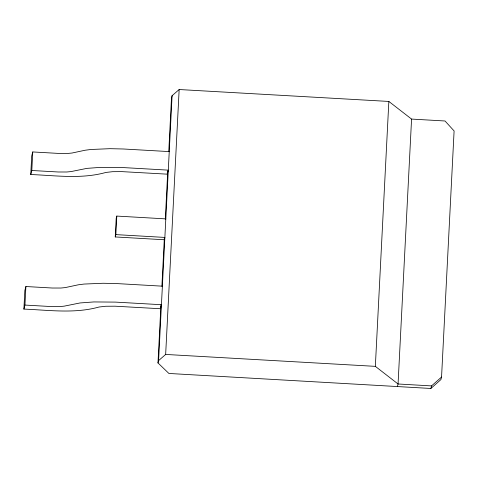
<?xml version="1.0" encoding="UTF-8"?>
<svg xmlns="http://www.w3.org/2000/svg" width="478" height="478" viewBox="0 0 478 478"><rect width="100%" height="100%" fill="white"/><g stroke="black" fill="none" stroke-linecap="round" stroke-linejoin="round"><path stroke-width="0.72" d="M23.9 309.099L24.94 305.066L51.397 306.571L59.947 306.571L64.213 306.147L80.035 302.956L93.873 301.935L115.503 302.108L161.439 304.713L160.393 308.74L114.995 306.195L105.716 306.261L99.048 307.019C74.562 313.855 48.816 310.091 23.9 309.099L24.844 290.552L25.89 286.525L52.341 288.025L60.897 288.031L65.157 287.607L78.267 284.81L84.02 284.063L103.099 283.263L116.453 283.562L162.383 286.167M30.759 174.518L31.805 170.491L58.256 171.99L66.812 171.996L71.073 171.572L86.894 168.376L100.733 167.354L122.368 167.533L168.298 170.138L167.252 174.165L121.854 171.62L112.581 171.686L105.907 172.444C81.427 179.274 55.675 175.516 30.759 174.518L31.703 155.977L32.749 151.944L59.2 153.45L67.757 153.45L72.017 153.026L85.126 150.235L90.88 149.489L109.958 148.682L123.312 148.987L169.242 151.592M24.94 305.066L25.89 286.525M31.805 170.491L32.749 151.944M115.246 236.945L115.849 234.614L164.868 237.423L164.265 239.753L115.246 236.945L116.19 218.404L116.793 216.074L165.812 218.882M115.849 234.614L116.793 216.074M160.393 308.74L160.5 306.601M167.252 174.165L167.33 172.737M168.758 151.604L171.488 98.026L172.092 95.696L179.16 89.529L388.847 101.444L411.57 119.076L445.03 120.994L454.1 130.948L441.553 377.046L440.889 379.61L430.863 388.471L168.901 373.461L157.985 362.939L160.943 304.898M161.893 286.292L164.372 237.614M165.304 219.324L167.772 170.951M157.985 362.939L158.588 360.609L172.092 95.696M158.588 360.609L165.657 354.443L179.16 89.529M441.553 377.046L431.526 385.907L398.06 383.989L375.344 366.357L388.847 101.444M411.57 119.076L398.06 383.989L397.397 386.553M430.863 388.471L431.526 385.907M165.657 354.443L375.344 366.357"/></g></svg>
